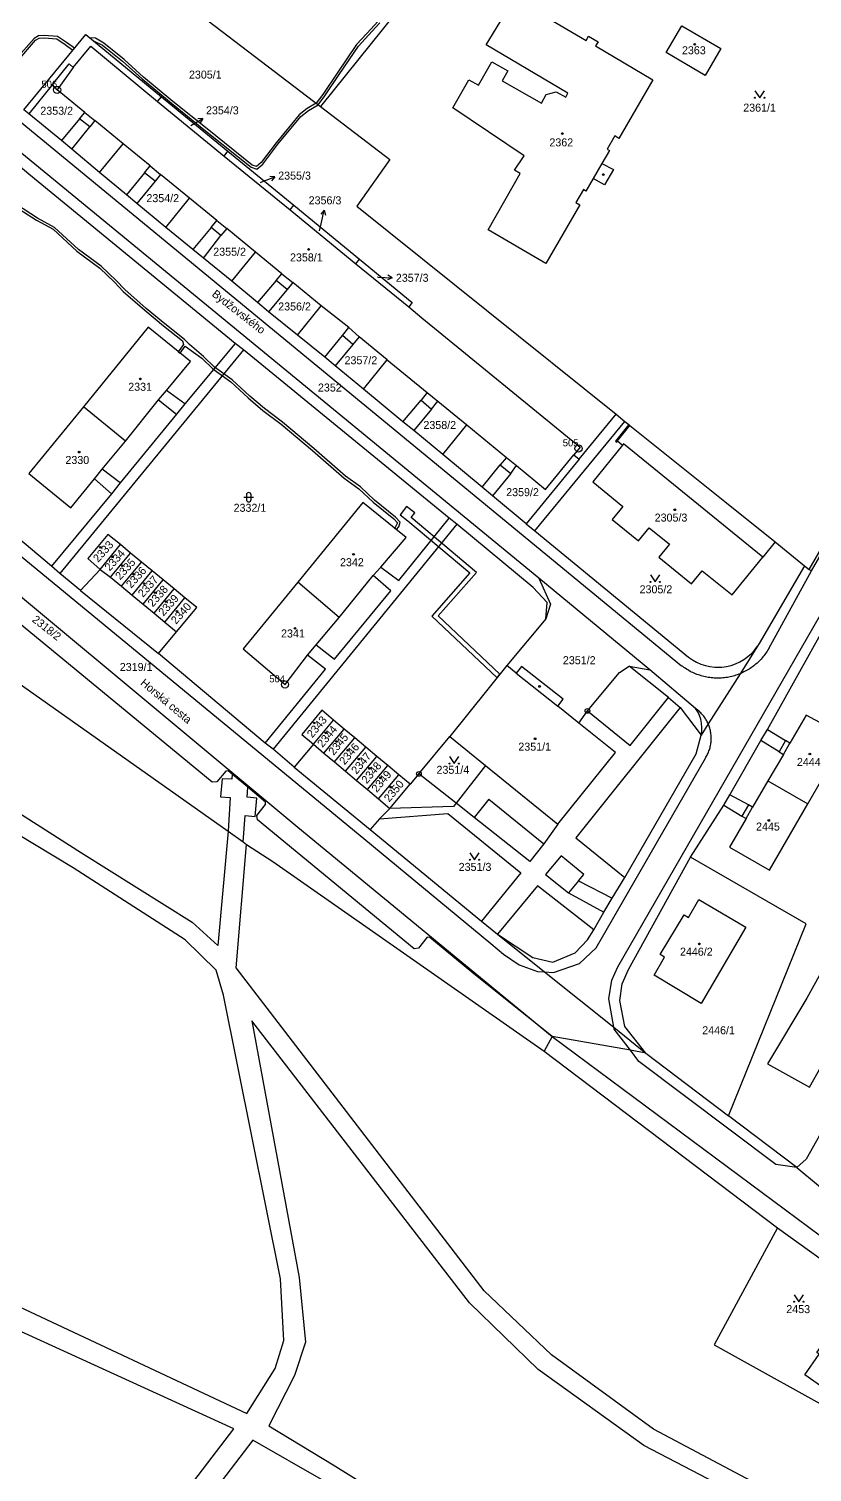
# Model space of a CAD drawing. Extents: x -784124 to -780570, y -980818 to -976926.
# Drawn here: x -782659.9 to -782493.3, y -979090.8 to -978784.2 of the extents above; entities that cross this region are included whole.
import ezdxf
from ezdxf.enums import TextEntityAlignment as Align

# ---------------------------------------------------------------- set-up
doc = ezdxf.new("R2010")
doc.units = 0
doc.header["$LTSCALE"] = 3.138375
doc.header["$MEASUREMENT"] = 0
doc.linetypes.add('0_051C', pattern=[0])
for name, color, linetype in [('1008', 1, 'CONTINUOUS'), ('101', 1, 'CONTINUOUS'), ('1016', 1, 'CONTINUOUS'), ('1029', 1, 'CONTINUOUS'), ('105', 1, 'CONTINUOUS'), ('18', 1, 'CONTINUOUS'), ('21800', 1, 'CONTINUOUS'), ('21900', 1, 'CONTINUOUS'), ('23700', 1, 'CONTINUOUS'), ('314', 1, 'CONTINUOUS'), ('316', 1, 'CONTINUOUS'), ('402', 1, 'CONTINUOUS'), ('404', 1, 'CONTINUOUS')]:
    doc.layers.add(name, color=color, linetype=linetype)

# ---------------------------------------------------------------- blocks, each defined once
blk = doc.blocks.new('4_02$0')
at = {"layer": '404', "color": 255, "linetype": 'Continuous'}
blk.add_circle((-0.01, 0), 0.175, dxfattribs=at)
blk = doc.blocks.new('1029$1')
at = {"layer": '1029', "color": 6, "linetype": 'Continuous'}
for p, q in [((0, 3), (-0.5, 2)), ((0, 0), (0, 3)), ((0, 3), (0.5, 2))]:
    blk.add_line(p, q, dxfattribs=at)
blk = doc.blocks.new('3_14$2')
at = {"layer": '314', "color": 255, "linetype": 'Continuous'}
blk.add_lwpolyline([(-1, 1.5), (0, 0), (1, 1.5)], dxfattribs=at)
for centre in [(-1, 0), (1, 0)]:
    blk.add_circle(centre, 0.1, dxfattribs=at)
blk = doc.blocks.new('3_16$5')
at = {"layer": '316', "color": 255, "linetype": 'Continuous'}
for p, q in [((-1, 1), (1, 1)), ((-0.5, 1.5), (-0.5, 0.5)), ((0.5, 0.5), (0.5, 1.5))]:
    blk.add_line(p, q, dxfattribs=at)
for centre, start, end in [((0, 1.5), 0, 180), ((0, 0.5), 180, 359.9879)]:
    blk.add_arc(centre, 0.5, start, end, dxfattribs=at)
blk = doc.blocks.new('1_01$18')
at = {"layer": '101', "color": 3, "linetype": 'Continuous'}
for radius in [0.75, 0.03]:
    blk.add_circle((0, 0), radius, dxfattribs=at)
blk = doc.blocks.new('1_05$19')
at = {"layer": '105', "color": 3, "linetype": 'Continuous'}
for radius in [0.5, 0.0303]:
    blk.add_circle((0, 0), radius, dxfattribs=at)

msp = doc.modelspace()

# ---------------------------------------------------------------- linework, layer by layer
at = {"layer": '1029', "color": 255, "linetype": 'Continuous'}
for p, q in [((-782610.6, -978816.77), (-782610.35, -978816.68)), ((-782598.05, -978827.08), (-782597.72, -978825.61)), ((-782585.59, -978836.94), (-782585.72, -978836.94))]:
    msp.add_line(p, q, dxfattribs=at)
at = {"layer": '21800', "color": 255, "linetype": 'Continuous'}
for p, q in [((-782674.08, -978793.69), (-782521.09, -978919.47)), ((-782650.42, -978792.38), (-782653.84, -978797.13)), ((-782654.8, -978795.98), (-782659.85, -978802.25)), ((-782551.43, -978900.85), (-782676.95, -978797.87)), ((-782647.98, -978801.92), (-782645.85, -978803.66)), ((-782649.11, -978803.31), (-782652.89, -978807.86)), ((-782650.75, -978809.74), (-782646.92, -978804.96)), ((-782635.28, -978814.72), (-782639.13, -978819.42)), ((-782634.09, -978813.27), (-782631.87, -978815.09)), ((-782538.02, -978812.74), (-782539.88, -978815.93)), ((-782633.02, -978816.5), (-782636.93, -978821.24)), ((-782621.13, -978826.33), (-782624.99, -978831.06)), ((-782619.92, -978824.85), (-782617.8, -978826.59)), ((-782622.76, -978832.85), (-782619.02, -978828.08)), ((-782606.06, -978836.19), (-782603.74, -978838.08)), ((-782607.25, -978837.65), (-782611.27, -978842.3)), ((-782604.93, -978839.54), (-782608.89, -978844.31)), ((-782591.86, -978847.63), (-782589.66, -978849.59)), ((-782717.21, -978850.36), (-782588.67, -978956.14)), ((-782615.99, -978850.99), (-782626.69, -978863.82)), ((-782596.93, -978853.89), (-782593.2, -978849.33)), ((-782590.99, -978851.22), (-782594.72, -978855.77)), ((-782614.21, -978852.33), (-782653.29, -978899.85)), ((-782626.69, -978863.82), (-782630.6, -978860.97)), ((-782632.27, -978863.01), (-782628.48, -978866)), ((-782626.69, -978863.82), (-782628.48, -978866)), ((-782580.33, -978867.68), (-782576.48, -978863.06)), ((-782575.16, -978861.45), (-782572.89, -978863.23)), ((-782628.48, -978866), (-782640.45, -978880.63)), ((-782574.26, -978864.93), (-782578.05, -978869.5)), ((-782542.85, -978875.57), (-782535.02, -978866.04)), ((-782532.3, -978868.23), (-782535.13, -978871.75)), ((-782534.7, -978871.7), (-782532.07, -978868.42)), ((-782535.13, -978871.75), (-782534.89, -978871.94)), ((-782534.89, -978871.94), (-782534.7, -978871.7)), ((-782534.7, -978871.7), (-782533.67, -978872.58)), ((-782558.3, -978875.23), (-782556.19, -978876.96)), ((-782645.93, -978879.76), (-782642.25, -978882.94)), ((-782640.45, -978880.63), (-782644.25, -978877.69)), ((-782563.5, -978881.53), (-782559.63, -978876.79)), ((-782557.38, -978878.63), (-782561.27, -978883.39)), ((-782640.45, -978880.63), (-782642.25, -978882.94)), ((-782494.01, -978899.01), (-782483.04, -978880.2)), ((-782642.25, -978882.94), (-782655.05, -978898.34)), ((-782581.21, -978901.33), (-782570.53, -978888.13)), ((-782568.88, -978889.4), (-782607.95, -978937.22)), ((-782501.23, -978893.12), (-782503.86, -978896.4)), ((-782582.89, -978903.57), (-782586.64, -978900.33)), ((-782585.06, -978898.5), (-782581.21, -978901.33)), ((-782502.58, -978915.81), (-782493.49, -978899.31)), ((-782648.84, -978903.49), (-782632.3, -978916.9)), ((-782594.89, -978918.06), (-782582.89, -978903.57)), ((-782534.68, -978983.41), (-782487.54, -978901.63)), ((-782598.75, -978915.01), (-782594.89, -978918.06)), ((-782596.76, -978920.22), (-782600.6, -978917.2)), ((-782523.86, -978926.18), (-782532.24, -978919.59)), ((-782609.6, -978935.93), (-782596.76, -978920.22)), ((-782556.26, -978921.05), (-782547.44, -978928.09)), ((-782521.39, -978928.35), (-782543.61, -978956.01)), ((-782532.06, -978936.44), (-782523.86, -978926.18)), ((-782523.86, -978926.18), (-782521.39, -978928.35)), ((-782521.39, -978928.35), (-782516.95, -978934.25)), ((-782541.13, -978929.05), (-782532.06, -978936.44)), ((-782502.87, -978932.99), (-782498.98, -978935.37)), ((-782500.37, -978937.76), (-782504.25, -978935.38)), ((-782499.46, -978938.29), (-782498.07, -978935.89)), ((-782603.46, -978941.01), (-782587.3, -978954.28)), ((-782562.76, -978940.68), (-782569.04, -978948.69)), ((-782539.29, -978979.4), (-782516.05, -978939.1)), ((-782618.79, -978943.46), (-782619.13, -978947.32)), ((-782616.73, -978943.54), (-782618.79, -978943.46)), ((-782616.64, -978942.52), (-782616.73, -978943.54)), ((-782613.48, -978947.4), (-782613.27, -978945.27)), ((-782506.9, -978949), (-782510.86, -978946.88)), ((-782664.96, -978948.79), (-782648.65, -978959.23)), ((-782619.13, -978947.32), (-782617.05, -978947.46)), ((-782617.05, -978947.46), (-782617.5, -978954.61)), ((-782611.38, -978947.62), (-782613.48, -978947.4)), ((-782611.77, -978951.46), (-782611.38, -978947.62)), ((-782569.57, -978949.37), (-782583.11, -978949.78)), ((-782569.04, -978948.69), (-782569.57, -978949.37)), ((-782562.06, -978947.79), (-782565.17, -978951.74)), ((-782562.06, -978947.79), (-782550.39, -978957.3)), ((-782512.09, -978949.09), (-782508.3, -978951.4)), ((-782507.39, -978951.92), (-782506, -978949.53)), ((-782650.45, -978962.38), (-782667.84, -978951.89)), ((-782614.29, -978956.9), (-782613.84, -978951.3)), ((-782613.84, -978951.3), (-782611.77, -978951.46)), ((-782585.34, -978952.01), (-782570.77, -978950.86)), ((-782570.77, -978950.86), (-782555.26, -978963.48)), ((-782617.5, -978954.61), (-782619.7, -978978.91)), ((-782588.67, -978956.14), (-782561.63, -978978.49)), ((-782543.61, -978956.01), (-782533.19, -978964.44)), ((-782648.65, -978959.23), (-782625.14, -978973.92)), ((-782615.81, -978983.64), (-782613.56, -978957.42)), ((-782626.62, -978977.73), (-782650.45, -978962.38)), ((-782546.7, -978959.84), (-782550, -978963.79)), ((-782541.91, -978963.82), (-782546.7, -978959.84)), ((-782555.26, -978963.48), (-782563.63, -978973.75)), ((-782550, -978963.79), (-782545.17, -978967.72)), ((-782543.01, -978965.13), (-782545.17, -978967.72)), ((-782543.01, -978965.13), (-782541.91, -978963.82)), ((-782543.01, -978965.13), (-782535.83, -978968.86)), ((-782551.73, -978966.2), (-782560.24, -978976.52)), ((-782539.76, -978975.57), (-782551.73, -978966.2)), ((-782545.17, -978967.72), (-782537.61, -978971.85)), ((-782625.14, -978973.92), (-782619.7, -978978.91)), ((-782620.05, -978984.13), (-782626.62, -978977.73)), ((-782561.63, -978978.49), (-782558.92, -978980.73)), ((-782558.92, -978980.73), (-782555.61, -978982.99)), ((-782542.77, -978982.7), (-782539.29, -978979.4)), ((-782609.22, -978992.21), (-782615.81, -978983.64)), ((-782555.61, -978982.99), (-782551.74, -978984.42)), ((-782548.3, -978984.64), (-782542.77, -978982.7)), ((-782535.94, -978986.23), (-782534.68, -978983.41)), ((-782618.45, -978989.42), (-782620.05, -978984.13)), ((-782551.74, -978984.42), (-782550.23, -978984.52)), ((-782550.23, -978984.52), (-782548.3, -978984.64)), ((-782536.56, -978990.22), (-782535.94, -978986.23)), ((-782606.39, -979049.73), (-782618.45, -978989.42)), ((-782563.03, -979052.29), (-782609.22, -978992.21)), ((-782535.52, -978996.27), (-782536.56, -978990.22)), ((-782566.21, -979054.83), (-782612.44, -978994.89)), ((-782612.44, -978994.89), (-782602.37, -979049.4)), ((-782535.46, -978996.64), (-782535.52, -978996.27)), ((-782548.64, -978998.24), (-782454.81, -979067.93)), ((-782531.98, -979001.17), (-782535.46, -978996.64)), ((-782530.17, -979003.52), (-782531.98, -979001.17)), ((-782501.04, -979025.46), (-782530.17, -979003.52)), ((-782496.62, -979026.05), (-782501.04, -979025.46)), ((-782605.62, -979062.79), (-782606.39, -979049.73)), ((-782602.37, -979049.4), (-782601.06, -979063.16)), ((-782548.72, -979065.88), (-782563.03, -979052.29)), ((-782663.03, -979055.11), (-782613.5, -979078.34)), ((-782551.58, -979069), (-782566.21, -979054.83)), ((-782616.3, -979081.58), (-782665.58, -979059.09)), ((-782607.5, -979068.76), (-782605.62, -979062.79)), ((-782601.06, -979063.16), (-782603.39, -979070.25)), ((-782527.06, -979081.64), (-782548.72, -979065.88)), ((-782613.5, -979078.34), (-782607.5, -979068.76)), ((-782529.11, -979085.11), (-782551.58, -979069)), ((-782603.39, -979070.25), (-782608.83, -979080.97)), ((-782655.86, -979133.26), (-782616.3, -979081.58)), ((-782608.83, -979080.97), (-782595.16, -979089.21)), ((-782501.59, -979095.17), (-782527.06, -979081.64)), ((-782612.21, -979083.97), (-782652.58, -979136.4)), ((-782597.17, -979092.6), (-782612.21, -979083.97)), ((-782502.87, -979098.74), (-782529.11, -979085.11)), ((-782595.16, -979089.21), (-782538.71, -979124.34))]:
    msp.add_line(p, q, dxfattribs=at)
for points in [[(-782502.58, -978915.81), (-782502.734, -978916.074), (-782502.895, -978916.335), (-782503.062, -978916.591), (-782503.236, -978916.843), (-782503.416, -978917.091), (-782503.601, -978917.334), (-782503.793, -978917.573), (-782503.99, -978917.807), (-782504.193, -978918.036), (-782504.402, -978918.26), (-782504.616, -978918.478), (-782504.836, -978918.692), (-782505.061, -978918.9), (-782505.29, -978919.102), (-782505.525, -978919.298), (-782505.765, -978919.489), (-782506.009, -978919.674), (-782506.257, -978919.852), (-782506.51, -978920.025), (-782506.767, -978920.191), (-782507.028, -978920.351), (-782507.293, -978920.504), (-782507.562, -978920.651), (-782507.834, -978920.791), (-782508.109, -978920.924), (-782508.388, -978921.05), (-782508.67, -978921.17)], [(-782508.67, -978921.17), (-782508.961, -978921.285), (-782509.254, -978921.393), (-782509.55, -978921.493), (-782509.849, -978921.586), (-782510.15, -978921.671), (-782510.452, -978921.749), (-782510.757, -978921.819), (-782511.063, -978921.881), (-782511.371, -978921.936), (-782511.68, -978921.984), (-782511.99, -978922.023), (-782512.301, -978922.055), (-782512.613, -978922.078), (-782512.925, -978922.095), (-782513.238, -978922.103), (-782513.55, -978922.103), (-782513.863, -978922.096), (-782514.175, -978922.081), (-782514.487, -978922.058), (-782514.798, -978922.027), (-782515.108, -978921.989), (-782515.418, -978921.942), (-782515.725, -978921.888), (-782516.032, -978921.827), (-782516.337, -978921.757), (-782516.64, -978921.68), (-782516.941, -978921.596), (-782517.24, -978921.504), (-782517.536, -978921.405), (-782517.83, -978921.298), (-782518.121, -978921.184), (-782518.409, -978921.062), (-782518.694, -978920.934), (-782518.976, -978920.798), (-782519.254, -978920.656), (-782519.529, -978920.506), (-782519.799, -978920.35), (-782520.066, -978920.187), (-782520.329, -978920.017), (-782520.587, -978919.841), (-782520.841, -978919.659), (-782521.09, -978919.47)], [(-782515.43, -978931.84), (-782515.528, -978931.622), (-782515.632, -978931.408), (-782515.743, -978931.197), (-782515.86, -978930.989), (-782515.984, -978930.786), (-782516.114, -978930.586), (-782516.25, -978930.39), (-782516.392, -978930.199), (-782516.54, -978930.012), (-782516.693, -978929.83), (-782516.853, -978929.652), (-782517.017, -978929.48), (-782517.187, -978929.313), (-782517.362, -978929.151), (-782517.542, -978928.994), (-782517.727, -978928.844), (-782517.916, -978928.699), (-782518.11, -978928.56)], [(-782516.05, -978939.1), (-782515.919, -978938.893), (-782515.795, -978938.682), (-782515.677, -978938.467), (-782515.566, -978938.249), (-782515.463, -978938.027), (-782515.366, -978937.802), (-782515.277, -978937.574), (-782515.195, -978937.343), (-782515.12, -978937.109), (-782515.053, -978936.874), (-782514.994, -978936.636), (-782514.942, -978936.397), (-782514.898, -978936.156), (-782514.862, -978935.914), (-782514.833, -978935.67), (-782514.812, -978935.426), (-782514.799, -978935.182), (-782514.794, -978934.937), (-782514.797, -978934.692), (-782514.807, -978934.447), (-782514.825, -978934.203), (-782514.851, -978933.959), (-782514.885, -978933.717), (-782514.927, -978933.475), (-782514.976, -978933.235), (-782515.033, -978932.997), (-782515.098, -978932.761), (-782515.17, -978932.527), (-782515.249, -978932.295), (-782515.336, -978932.066), (-782515.43, -978931.84)]]:
    msp.add_lwpolyline(points, dxfattribs=at)
at = {"layer": '21900', "color": 3, "linetype": 'Continuous'}
for p, q in [((-782535.26, -978722.82), (-782597.84, -978800.66)), ((-782632.49, -978799.63), (-782631.63, -978798.58)), ((-782632.49, -978799.63), (-782618.37, -978811.18)), ((-782631.63, -978798.58), (-782617.52, -978810.14)), ((-782650.75, -978809.74), (-782652.89, -978807.86)), ((-782644.81, -978814.69), (-782639.82, -978808.59)), ((-782644.81, -978814.69), (-782650.75, -978809.74)), ((-782618.37, -978811.18), (-782617.52, -978810.14)), ((-782618.37, -978811.18), (-782604.34, -978822.64)), ((-782617.52, -978810.14), (-782603.52, -978821.64)), ((-782639.13, -978819.42), (-782644.81, -978814.69)), ((-782636.93, -978821.24), (-782639.13, -978819.42)), ((-782630.74, -978826.33), (-782636.93, -978821.24)), ((-782630.74, -978826.33), (-782625.69, -978820.14)), ((-782604.34, -978822.64), (-782603.52, -978821.64)), ((-782604.34, -978822.64), (-782590.37, -978834.06)), ((-782603.52, -978821.64), (-782589.57, -978833.08)), ((-782624.99, -978831.06), (-782630.74, -978826.33)), ((-782622.76, -978832.85), (-782624.99, -978831.06)), ((-782616.74, -978837.8), (-782622.76, -978832.85)), ((-782616.74, -978837.8), (-782611.67, -978831.6)), ((-782590.37, -978834.06), (-782589.57, -978833.08)), ((-782590.37, -978834.06), (-782579.1, -978843.22)), ((-782611.27, -978842.3), (-782616.74, -978837.8)), ((-782608.89, -978844.31), (-782611.27, -978842.3)), ((-782602.77, -978849.21), (-782608.89, -978844.31)), ((-782602.77, -978849.21), (-782597.7, -978843.02)), ((-782596.93, -978853.89), (-782602.77, -978849.21)), ((-782594.72, -978855.77), (-782596.93, -978853.89)), ((-782588.74, -978860.72), (-782583.66, -978854.5)), ((-782588.74, -978860.72), (-782594.72, -978855.77)), ((-782580.33, -978867.68), (-782588.74, -978860.72)), ((-782639.32, -978871.77), (-782648.27, -978864.47)), ((-782578.05, -978869.5), (-782580.33, -978867.68)), ((-782571.88, -978874.6), (-782578.05, -978869.5)), ((-782571.88, -978874.6), (-782566.75, -978868.32)), ((-782552.28, -978890.82), (-782533.15, -978867.55)), ((-782563.5, -978881.53), (-782571.88, -978874.6)), ((-782561.27, -978883.39), (-782563.5, -978881.53)), ((-782554.13, -978889.3), (-782561.27, -978883.39)), ((-782554.13, -978889.3), (-782552.28, -978890.82)), ((-782552.28, -978890.82), (-782519.64, -978917.64)), ((-782644.7, -978899), (-782640.4, -978893.73)), ((-782638.22, -978895.52), (-782640.4, -978893.73)), ((-782642.5, -978900.66), (-782638.22, -978895.52)), ((-782640.18, -978902.58), (-782635.9, -978897.44)), ((-782635.9, -978897.44), (-782638.22, -978895.52)), ((-782633.61, -978899.33), (-782635.9, -978897.44)), ((-782644.7, -978899), (-782642.5, -978900.66)), ((-782642.5, -978900.66), (-782640.18, -978902.58)), ((-782637.88, -978904.48), (-782633.61, -978899.33)), ((-782635.56, -978906.39), (-782631.3, -978901.24)), ((-782631.3, -978901.24), (-782633.61, -978899.33)), ((-782628.98, -978903.14), (-782631.3, -978901.24)), ((-782692.79, -978901.46), (-782617.5, -978954.61)), ((-782640.18, -978902.58), (-782637.88, -978904.48)), ((-782633.25, -978908.3), (-782628.98, -978903.14)), ((-782626.68, -978905.05), (-782628.98, -978903.14)), ((-782593.86, -978909.23), (-782602.71, -978901.74)), ((-782637.88, -978904.48), (-782635.56, -978906.39)), ((-782635.56, -978906.39), (-782633.25, -978908.3)), ((-782630.94, -978910.2), (-782626.68, -978905.05)), ((-782633.25, -978908.3), (-782630.94, -978910.2)), ((-782630.94, -978910.2), (-782628.44, -978912.27)), ((-782549.95, -978909.52), (-782558.27, -978919.44)), ((-782558.27, -978919.44), (-782570.33, -978934.53)), ((-782518.11, -978928.56), (-782527.83, -978920.34)), ((-782599.38, -978936.13), (-782595.06, -978931.03)), ((-782592.82, -978932.91), (-782595.06, -978931.03)), ((-782597.13, -978938.01), (-782592.82, -978932.91)), ((-782594.89, -978939.89), (-782590.57, -978934.79)), ((-782590.57, -978934.79), (-782592.82, -978932.91)), ((-782588.22, -978936.76), (-782590.57, -978934.79)), ((-782576.94, -978942.46), (-782570.33, -978934.53)), ((-782599.38, -978936.13), (-782597.13, -978938.01)), ((-782597.13, -978938.01), (-782594.89, -978939.89)), ((-782592.54, -978941.87), (-782588.22, -978936.76)), ((-782585.86, -978938.74), (-782588.22, -978936.76)), ((-782594.89, -978939.89), (-782592.54, -978941.87)), ((-782590.18, -978943.85), (-782585.86, -978938.74)), ((-782587.86, -978945.79), (-782583.54, -978940.68)), ((-782583.54, -978940.68), (-782585.86, -978938.74)), ((-782581.21, -978942.63), (-782583.54, -978940.68)), ((-782592.54, -978941.87), (-782590.18, -978943.85)), ((-782590.18, -978943.85), (-782587.86, -978945.79)), ((-782585.54, -978947.74), (-782581.21, -978942.63)), ((-782578.78, -978944.66), (-782581.21, -978942.63)), ((-782576.94, -978942.46), (-782578.78, -978944.66)), ((-782502.73, -978943.91), (-782494.29, -978948.82)), ((-782587.86, -978945.79), (-782585.54, -978947.74)), ((-782583.11, -978949.78), (-782578.78, -978944.66)), ((-782585.54, -978947.74), (-782583.11, -978949.78)), ((-782548.64, -978998.24), (-782550.34, -979001.36)), ((-782550.34, -979001.36), (-782500.71, -979038.87)), ((-782528.67, -979001.75), (-782511.12, -979015.11)), ((-782496.62, -979026.05), (-782511.12, -979015.11)), ((-782500.71, -979038.87), (-782457.07, -979070.34))]:
    msp.add_line(p, q, dxfattribs=at)
for points in [[(-782494.99, -978898.21), (-782494.01, -978899.01), (-782493.49, -978899.31), (-782401.06, -978740.84), (-782398.84, -978737.04), (-782384.98, -978713.27)], [(-782607.07, -978734.06), (-782635.79, -978771.73), (-782597.84, -978800.66)], [(-782543.55, -978821.08), (-782542.71, -978821.58), (-782549.96, -978834.01), (-782562.23, -978826.86), (-782555.42, -978814.87), (-782556.6, -978814.2), (-782554.54, -978811.12), (-782569.73, -978800.97), (-782566.32, -978795), (-782564.28, -978796.16), (-782561.41, -978791.14), (-782558.04, -978793.07), (-782559.24, -978795.17), (-782550.9, -978799.93), (-782549.88, -978798.13), (-782547.74, -978797.55), (-782545.73, -978798.69), (-782545.28, -978797.86), (-782562.62, -978787.57), (-782556.65, -978777.63), (-782541.39, -978786.61), (-782540.86, -978785.7), (-782538.84, -978786.89), (-782539.37, -978787.8), (-782527.19, -978794.97), (-782534.46, -978807.43), (-782535.32, -978806.92), (-782536.93, -978809.69), (-782536.41, -978809.99), (-782538.02, -978812.74), (-782535.6, -978814.05), (-782537.5, -978817.32), (-782539.88, -978815.93), (-782541.44, -978818.61), (-782541.96, -978818.31), (-782543.55, -978821.08)], [(-782519.23, -978960.11), (-782512.09, -978949.09), (-782510.86, -978946.88), (-782504.25, -978935.38), (-782502.87, -978932.99), (-782478.45, -978889.35), (-782477.04, -978887.03), (-782470.5, -978875.85), (-782469.06, -978873.22), (-782463.4, -978863.59), (-782414.87, -978779.7), (-782408.97, -978783.09)], [(-782512.72, -978788.35), (-782516.1, -978794.04), (-782524.37, -978789.21), (-782521.03, -978783.53), (-782512.72, -978788.35)], [(-782660.94, -978801.4), (-782647.75, -978785.35), (-782631.63, -978798.58)], [(-782650.42, -978792.38), (-782646.7, -978787.86), (-782632.49, -978799.63)], [(-782653.84, -978797.13), (-782654.8, -978795.98), (-782651.3, -978791.62), (-782650.42, -978792.38)], [(-782549.95, -978909.52), (-782549.69, -978906.02), (-782552.66, -978902.87), (-782568.88, -978889.4), (-782570.53, -978888.13), (-782614.21, -978852.33), (-782615.99, -978850.99), (-782659.86, -978815.06), (-782661.68, -978813.45), (-782678.35, -978799.68)], [(-782639.82, -978808.59), (-782645.85, -978803.66), (-782646.92, -978804.96), (-782649.11, -978803.31), (-782647.98, -978801.92), (-782653.84, -978797.13)], [(-782652.89, -978807.86), (-782659.85, -978802.25), (-782660.94, -978801.4)], [(-782597.84, -978800.66), (-782583.12, -978811.89), (-782590.16, -978821.86), (-782535.02, -978866.04), (-782533.15, -978867.55)], [(-782625.69, -978820.14), (-782631.87, -978815.09), (-782633.02, -978816.5), (-782635.28, -978814.72), (-782634.09, -978813.27), (-782639.82, -978808.59)], [(-782611.67, -978831.6), (-782617.8, -978826.59), (-782619.02, -978828.08), (-782621.13, -978826.33), (-782619.92, -978824.85), (-782625.69, -978820.14)], [(-782597.7, -978843.02), (-782603.74, -978838.08), (-782604.93, -978839.54), (-782607.25, -978837.65), (-782606.06, -978836.19), (-782611.67, -978831.6)], [(-782589.57, -978833.08), (-782578.34, -978842.29), (-782579.1, -978843.22)], [(-782738.41, -978842.03), (-782720.23, -978855.98), (-782602.67, -978953.78), (-782548.64, -978998.24)], [(-782583.66, -978854.5), (-782589.66, -978849.59), (-782590.99, -978851.22), (-782593.2, -978849.33), (-782591.86, -978847.63), (-782597.7, -978843.02)], [(-782579.1, -978843.22), (-782576.33, -978845.54), (-782542.67, -978873.05), (-782543.98, -978874.65)], [(-782639.32, -978871.77), (-782632.27, -978863.01), (-782630.6, -978860.97), (-782625.51, -978854.84), (-782634.46, -978847.54), (-782648.27, -978864.47)], [(-782583.66, -978854.5), (-782575.16, -978861.45), (-782576.48, -978863.06), (-782574.26, -978864.93), (-782572.89, -978863.23), (-782566.75, -978868.32)], [(-782648.27, -978864.47), (-782659.84, -978878.64), (-782650.9, -978885.95), (-782645.93, -978879.76), (-782644.25, -978877.69), (-782639.32, -978871.77)], [(-782566.75, -978868.32), (-782558.3, -978875.23), (-782559.63, -978876.79), (-782557.38, -978878.63), (-782556.19, -978876.96), (-782550, -978882.02), (-782543.98, -978874.65)], [(-782533.15, -978867.55), (-782532.3, -978868.23), (-782532.07, -978868.42), (-782511.91, -978884.55), (-782501.23, -978893.12), (-782494.99, -978898.21)], [(-782535.83, -978888.4), (-782530.24, -978892.94), (-782527.97, -978890.15), (-782523.7, -978893.62), (-782525.97, -978896.41), (-782518.98, -978902.08), (-782516.71, -978899.29), (-782510.38, -978904.43), (-782503.86, -978896.4), (-782533.48, -978872.35), (-782533.67, -978872.58), (-782540, -978880.38), (-782533.56, -978885.61), (-782535.83, -978888.4)], [(-782644.7, -978899), (-782648.84, -978903.49), (-782653.29, -978899.85), (-782655.05, -978898.34), (-782677.5, -978879.5), (-782674.07, -978874.92)], [(-782543.98, -978874.65), (-782542.85, -978875.57), (-782554.13, -978889.3)], [(-782410.51, -978874.77), (-782420.5, -978892.26), (-782435.11, -978917.44), (-782436.63, -978923.4), (-782439.79, -978929.26), (-782441.07, -978931.45), (-782447.85, -978942.85), (-782448.99, -978945.25), (-782471.72, -978984.2), (-782475.34, -978990.37), (-782476.63, -978992.56), (-782483.37, -979004.27), (-782484.56, -979006.42), (-782494.65, -979024.27), (-782496.62, -979026.05)], [(-782548.64, -978998.24), (-782565.68, -978984.55), (-782574.59, -978977.21), (-782575.17, -978977.15), (-782577.01, -978979.5), (-782577.94, -978979.63), (-782611.25, -978952.19), (-782611.38, -978951.25), (-782609.52, -978948.95), (-782609.56, -978948.46), (-782613.27, -978945.27), (-782616.64, -978942.52), (-782617.47, -978941.81), (-782617.95, -978941.85), (-782619.92, -978944.1), (-782620.86, -978944.2), (-782674.41, -978900.23), (-782702.81, -978876.84)], [(-782593.86, -978909.23), (-782586.64, -978900.33), (-782585.06, -978898.5), (-782579.65, -978892.2), (-782588.84, -978884.79), (-782602.71, -978901.74)], [(-782640.4, -978893.73), (-782643.04, -978891.55), (-782647.29, -978896.71), (-782644.7, -978899)], [(-782527.83, -978920.34), (-782551.43, -978900.85), (-782548.98, -978906.42), (-782549.95, -978909.52)], [(-782494.99, -978898.21), (-782504.6, -978914.73), (-782504.97, -978915.32)], [(-782602.71, -978901.74), (-782614.29, -978915.89), (-782605.4, -978923.45), (-782600.6, -978917.2), (-782598.75, -978915.01), (-782593.86, -978909.23)], [(-782628.44, -978912.27), (-782624.18, -978907.11), (-782626.68, -978905.05)], [(-782599.38, -978936.13), (-782603.46, -978941.01), (-782607.95, -978937.22), (-782609.6, -978935.93), (-782632.3, -978916.9), (-782628.44, -978912.27)], [(-782519.64, -978917.64), (-782518.812, -978918.218), (-782517.931, -978918.712), (-782517.006, -978919.115), (-782516.045, -978919.426), (-782515.059, -978919.64), (-782514.055, -978919.755), (-782513.046, -978919.77), (-782512.569, -978919.742), (-782511.568, -978919.611), (-782510.585, -978919.381), (-782509.63, -978919.055), (-782508.711, -978918.636), (-782507.838, -978918.128), (-782507.02, -978917.536), (-782506.265, -978916.866), (-782505.579, -978916.125), (-782504.97, -978915.32)], [(-782504.97, -978915.32), (-782508.67, -978921.17), (-782515.43, -978931.84), (-782516.95, -978934.25)], [(-782542.96, -978931.67), (-782547.44, -978928.09), (-782546.24, -978926.6), (-782555.13, -978919.64), (-782556.26, -978921.05), (-782558.27, -978919.44)], [(-782542.96, -978931.67), (-782541.13, -978929.05), (-782534.29, -978920.9), (-782532.24, -978919.59), (-782527.83, -978920.34)], [(-782516.95, -978934.25), (-782516.814, -978933.42), (-782516.778, -978932.579), (-782516.841, -978931.74), (-782516.854, -978931.65), (-782517.028, -978930.827), (-782517.297, -978930.03), (-782517.66, -978929.271), (-782518.11, -978928.56)], [(-782595.06, -978931.03), (-782597.57, -978928.93), (-782601.86, -978934.05), (-782599.38, -978936.13)], [(-782547.38, -978953.15), (-782535.15, -978937.91), (-782542.96, -978931.67)], [(-782494.29, -978948.82), (-782486.05, -978934.6), (-782494.61, -978929.95), (-782498.07, -978935.89), (-782498.98, -978935.37), (-782500.37, -978937.76), (-782499.46, -978938.29), (-782502.73, -978943.91)], [(-782570.33, -978934.53), (-782562.76, -978940.68), (-782547.38, -978953.15)], [(-782560.24, -978976.52), (-782552.73, -978981.42), (-782548.46, -978982.44), (-782543.71, -978980.49), (-782541.11, -978977.68), (-782539.76, -978975.57), (-782537.61, -978971.85), (-782535.83, -978968.86), (-782533.19, -978964.44), (-782518, -978938.15), (-782516.95, -978934.25)], [(-782547.38, -978953.15), (-782550.39, -978957.3), (-782553.34, -978961.07), (-782565.17, -978951.74), (-782569.04, -978948.69), (-782576.94, -978942.46)], [(-782502.73, -978943.91), (-782506, -978949.53), (-782506.9, -978949), (-782508.3, -978951.4), (-782507.39, -978951.92), (-782510.93, -978958.01), (-782502.43, -978962.91), (-782494.29, -978948.82)], [(-782583.11, -978949.78), (-782585.34, -978952.01), (-782587.3, -978954.28), (-782563.63, -978973.75), (-782560.24, -978976.52)], [(-782617.5, -978954.61), (-782614.29, -978956.9), (-782613.56, -978957.42)], [(-782613.56, -978957.42), (-782608, -978961.02), (-782550.34, -979001.36)], [(-782528.67, -979001.75), (-782533.18, -978996.11), (-782534.22, -978990.56), (-782533.76, -978987.05), (-782532.39, -978984.01), (-782519.23, -978960.11)], [(-782511.12, -979015.11), (-782494.63, -978974.32), (-782519.23, -978960.11)], [(-782517.46, -978969.1), (-782507.44, -978974.98), (-782516.97, -978991.22), (-782526.96, -978985.21), (-782524.71, -978981.38), (-782525.65, -978980.81), (-782520.58, -978972.37), (-782519.63, -978972.93), (-782517.46, -978969.1)], [(-782560.24, -978976.52), (-782550.23, -978984.52), (-782535.52, -978996.27), (-782528.67, -979001.75)], [(-782481.84, -978989.65), (-782480.52, -978987.31), (-782481.44, -978986.79), (-782478.04, -978980.75), (-782486.58, -978975.87), (-782494.49, -978990.09), (-782502.81, -979004.05), (-782493.93, -979009.03), (-782490.51, -979002.95), (-782489.6, -979003.46), (-782488.28, -979001.12), (-782489.19, -979000.61), (-782482.75, -978989.14), (-782481.84, -978989.65)], [(-782528.67, -979001.75), (-782531.98, -979001.17), (-782548.64, -978998.24)], [(-782496.62, -979026.05), (-782491.98, -979029.89), (-782490.5, -979031.11)], [(-782500.71, -979038.87), (-782514.2, -979063.72), (-782485.35, -979079.72), (-782473.77, -979084.25), (-782462.55, -979078.96), (-782457.07, -979070.34)], [(-782476.9, -979062.94), (-782467.46, -979069.57), (-782475.29, -979079.88), (-782484.68, -979073.29), (-782486.56, -979075.98), (-782494.93, -979070.11), (-782491.87, -979065.73), (-782492.37, -979065.38), (-782491.51, -979064.15), (-782491, -979064.5), (-782487.56, -979059.6), (-782478.86, -979065.57), (-782476.9, -979062.94)]]:
    msp.add_lwpolyline(points, dxfattribs=at)
at = {"layer": '23700', "color": 255, "linetype": '0_051C'}
for points in [[(-782585.61, -978782.53), (-782588, -978785.17), (-782590.17, -978787.52), (-782594.3, -978793.55), (-782597.36, -978798.12), (-782598.79, -978799.93), (-782600.66, -978801.1), (-782602.36, -978802.41), (-782607.31, -978808.36), (-782610.45, -978812.55), (-782611.46, -978813.42), (-782612.37, -978813.09), (-782621.97, -978805.41), (-782629.23, -978799.57), (-782635.47, -978794.4), (-782639.6, -978790.66), (-782643.91, -978787.23), (-782645.7, -978786.16), (-782646.91, -978786.04), (-782646.22, -978786.61), (-782644.19, -978787.65), (-782639.92, -978791.04), (-782635.79, -978794.78), (-782629.55, -978799.95), (-782622.29, -978805.81), (-782612.61, -978813.53), (-782611.36, -978813.98), (-782610.09, -978812.89), (-782606.91, -978808.68), (-782602.02, -978802.77), (-782600.38, -978801.52), (-782598.35, -978800.27), (-782596.96, -978798.42), (-782593.88, -978793.83), (-782589.77, -978787.84), (-782587.64, -978785.51), (-782585.23, -978782.85)], [(-782662.22, -978790.93), (-782658.43, -978786.56), (-782657.67, -978786.11), (-782656.61, -978786.06), (-782653.94, -978786.27), (-782652.13, -978787.48), (-782650.49, -978788.69), (-782650.17, -978788.3), (-782651.85, -978787.08), (-782653.78, -978785.79), (-782656.61, -978785.56), (-782657.81, -978785.61), (-782658.75, -978786.18), (-782662.6, -978790.61)], [(-782662.76, -978821.89), (-782658.26, -978824.8), (-782654.72, -978826.75), (-782649.65, -978831.41), (-782644.78, -978834.97), (-782641.67, -978837.95), (-782639.78, -978839.93), (-782635.23, -978843.93), (-782631.24, -978847.24), (-782627.2, -978850.43), (-782626.98, -978851.21), (-782628.08, -978852.75), (-782627.69, -978853.06), (-782626.61, -978851.54), (-782623.07, -978854.12), (-782620.72, -978856.4), (-782616.92, -978859.14), (-782613.2, -978862.56), (-782610.1, -978865.24), (-782606.23, -978868.11), (-782599.58, -978873.73), (-782592.83, -978879.6), (-782589.69, -978881.86), (-782586.68, -978884.7), (-782582.24, -978888.24), (-782581.5, -978889.1), (-782582.09, -978890.23), (-782581.7, -978890.55), (-782581.24, -978889.97), (-782581.24, -978889.97), (-782580.94, -978888.98), (-782581.9, -978887.88), (-782586.36, -978884.32), (-782589.37, -978881.48), (-782592.51, -978879.2), (-782599.26, -978873.35), (-782605.91, -978867.71), (-782609.78, -978864.84), (-782612.86, -978862.18), (-782616.6, -978858.76), (-782620.4, -978856.02), (-782622.73, -978853.74), (-782625.73, -978851.25), (-782626.76, -978850.13), (-782630.92, -978846.86), (-782634.91, -978843.55), (-782639.44, -978839.57), (-782641.31, -978837.59), (-782644.46, -978834.59), (-782649.33, -978831.03), (-782654.42, -978826.35), (-782658, -978824.38), (-782662.46, -978821.49)]]:
    msp.add_lwpolyline(points, dxfattribs=at)
msp.add_lwpolyline([(-782580.94, -978887.39), (-782579.26, -978888.67), (-782566.14, -978899.75), (-782574.21, -978908.93), (-782560.33, -978922.02), (-782559.71, -978921.24), (-782572.83, -978908.87), (-782564.73, -978899.65), (-782578.58, -978887.94), (-782577.83, -978886.98), (-782579.61, -978885.62), (-782580.94, -978887.39)], close=True, dxfattribs=at)

# ---------------------------------------------------------------- block references
at = {"layer": '101', "color": 0, "linetype": 'ByBlock'}
for p in [(-782653.84, -978797.13), (-782543.01, -978873.31), (-782605.4, -978923.45)]:
    msp.add_blockref('1_01$18', p, dxfattribs=at)
at = {"layer": '1029', "color": 0, "linetype": 'ByBlock'}
for p, rotation in [((-782625.45, -978804.71), 300.0000000000001), ((-782610.35, -978816.68), 291), ((-782597.72, -978825.61), 347), ((-782585.59, -978836.94), 268.0000000000001)]:
    msp.add_blockref('1029$1', p, dxfattribs=dict(at, rotation=rotation))
at = {"layer": '105', "color": 0, "linetype": 'ByBlock'}
for p in [(-782541.13, -978929.05), (-782576.94, -978942.46)]:
    msp.add_blockref('1_05$19', p, dxfattribs=at)
at = {"layer": '314', "color": 0, "linetype": 'ByBlock'}
for p in [(-782504.5, -978798.8), (-782526.71, -978901.66), (-782569.42, -978940.27), (-782565.14, -978960.69), (-782496.16, -979054.59)]:
    msp.add_blockref('3_14$2', p, dxfattribs=at)
at = {"layer": '316', "color": 0, "linetype": 'ByBlock'}
msp.add_blockref('3_16$5', (-782613.12, -978884.67), dxfattribs=at)
at = {"layer": '402', "color": 0, "linetype": 'ByBlock'}
for p in [(-782537.73, -978815.12), (-782551.28, -978923.86)]:
    msp.add_blockref('4_02$0', p, dxfattribs=at)
at = {"layer": '404', "color": 0, "linetype": 'ByBlock'}
for p in [(-782518.29, -978787.44), (-782546.44, -978806.41), (-782600.38, -978831.03), (-782636.13, -978858.53), (-782649.15, -978874.08), (-782522.54, -978886.33), (-782644.65, -978894.31), (-782642.11, -978896.33), (-782639.99, -978898.22), (-782590.82, -978895.8), (-782637.57, -978900.08), (-782635.31, -978902.04), (-782633.01, -978903.94), (-782630.68, -978905.85), (-782628.36, -978907.88), (-782603.28, -978911.52), (-782599.16, -978931.63), (-782596.73, -978933.71), (-782552.23, -978934.99), (-782594.45, -978935.56), (-782592.06, -978937.42), (-782589.7, -978939.31), (-782587.42, -978941.28), (-782493.82, -978938.23), (-782585.12, -978943.29), (-782582.89, -978945.28), (-782502.55, -978952.33), (-782517.31, -978978.55)]:
    msp.add_blockref('4_02$0', p, dxfattribs=at)

# ---------------------------------------------------------------- texts
at = {"layer": '1008', "color": 255, "linetype": 'Continuous'}
msp.add_text('Bydžovského', height=1.7, rotation=322, dxfattribs=at).set_placement((-782621.4, -978841.19), align=Align.BOTTOM_LEFT)
msp.add_text('Horská cesta', height=1.7, rotation=320, dxfattribs=at).set_placement((-782630.65, -978926.97), align=Align.MIDDLE_CENTER)
at = {"layer": '1016', "color": 174, "linetype": 'Continuous'}
for s, p in [('506', (-782653.84, -978797.13)), ('505', (-782543.01, -978873.31)), ('504', (-782605.4, -978923.45))]:
    msp.add_text(s, height=1.5, dxfattribs=at).set_placement(p, align=Align.BOTTOM_RIGHT)
at = {"layer": '18', "color": 255, "linetype": 'Continuous'}
for s, p in [('2363', (-782521.02, -978790.07)), ('2305/1', (-782625.82, -978795.24)), ('2361/1', (-782507.99, -978802.26)), ('2354/3', (-782622.2, -978802.83)), ('2362', (-782549.2, -978809.64)), ('2331', (-782638.73, -978861.56)), ('2352', (-782598.4, -978861.72)), ('2330', (-782652.08, -978877.11)), ('2332/1', (-782616.33, -978887.27)), ('2305/3', (-782526.82, -978889.35)), ('2342', (-782593.71, -978898.83)), ('2305/2', (-782530.03, -978904.59)), ('2341', (-782606.24, -978913.97)), ('2319/1', (-782640.52, -978921.09)), ('2351/2', (-782546.33, -978919.65)), ('2351/1', (-782555.8, -978938.02)), ('2444', (-782496.58, -978941.26)), ('2445', (-782505.27, -978954.99)), ('2351/3', (-782568.48, -978963.56)), ('2446/2', (-782521.44, -978981.57)), ('2446/1', (-782516.71, -978998.27)), ('2453', (-782498.84, -979057.51))]:
    msp.add_text(s, height=1.7, dxfattribs=at).set_placement(p, align=Align.BOTTOM_LEFT)
for s, p in [('2353/2', (-782653.94, -978802.92)), ('2354/2', (-782631.39, -978821.49)), ('2356/3', (-782596.9, -978821.95)), ('2355/2', (-782617.18, -978832.87)), ('2358/1', (-782600.86, -978834.08)), ('2356/2', (-782603.37, -978844.5)), ('2357/2', (-782589.27, -978855.93)), ('2358/2', (-782572.5, -978869.68)), ('2359/2', (-782554.91, -978883.95)), ('2351/4', (-782569.72, -978942.93))]:
    msp.add_text(s, height=1.7, dxfattribs=at).set_placement(p, align=Align.BOTTOM_CENTER)
for s, p in [('2355/3', (-782606.85, -978815.34)), ('2357/3', (-782581.84, -978837.05))]:
    msp.add_text(s, height=1.7, dxfattribs=at).set_placement(p, align=Align.MIDDLE_LEFT)
for s, rotation, p in [('2333', 48, (-782644.74, -978897.96)), ('2334', 48, (-782642.29, -978899.82)), ('2335', 48, (-782640.04, -978901.69)), ('2336', 48, (-782637.73, -978903.47)), ('2337', 48, (-782635.21, -978905.4)), ('2338', 48, (-782633.13, -978907.44)), ('2339', 48, (-782630.86, -978909.38)), ('2340', 48, (-782628.18, -978911.11)), ('2343', 50, (-782599.22, -978935.25)), ('2344', 50, (-782597.03, -978937.27)), ('2345', 50, (-782594.66, -978938.95)), ('2346', 50, (-782592.34, -978940.99)), ('2347', 50, (-782589.8, -978942.98)), ('2348', 50, (-782587.63, -978944.99)), ('2349', 50, (-782585.49, -978946.83)), ('2350', 50, (-782582.85, -978948.88))]:
    msp.add_text(s, height=1.7, rotation=rotation, dxfattribs=at).set_placement(p, align=Align.BOTTOM_LEFT)
msp.add_text('2318/2', height=1.7, rotation=322, dxfattribs=at).set_placement((-782656.89, -978912.49), align=Align.BOTTOM_CENTER)

doc.saveas('drawing.dxf')
